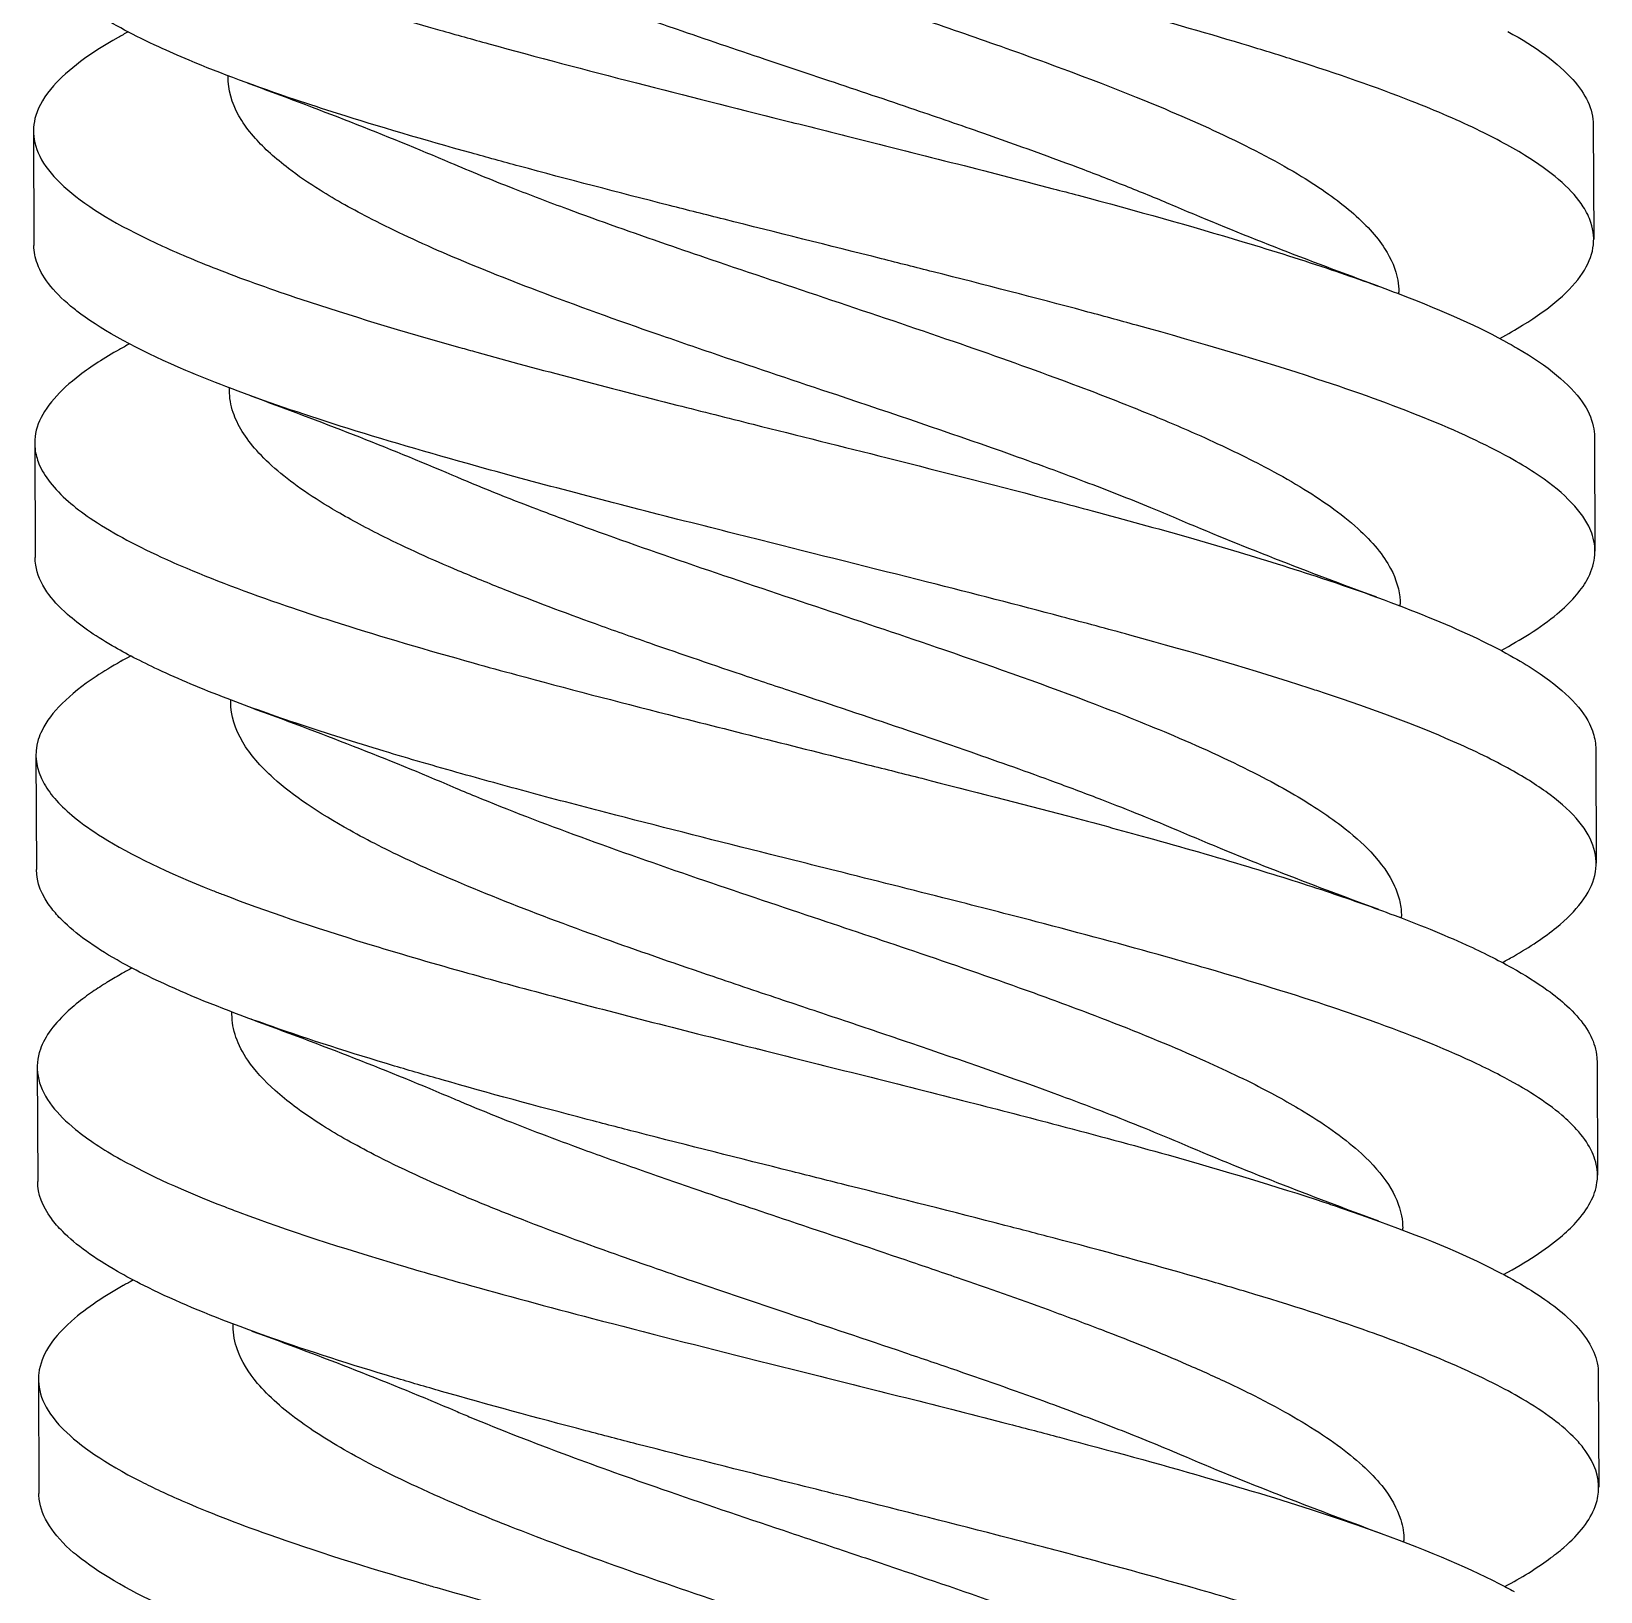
# Model space of a CAD drawing. Header units: millimetres. Extents: x 129 to 6329, y 33 to 3553.
# Drawn here: x 4319.25 to 4339.37, y 3339.15 to 3359.15 of the extents above; entities that cross this region are included whole.
import ezdxf

# ---------------------------------------------------------------- set-up
doc = ezdxf.new("R2010")
doc.units = ezdxf.units.MM
doc.layers.add('vistasIsometricas', color=255, linetype='Continuous')

msp = doc.modelspace()

# ---------------------------------------------------------------- linework, layer by layer
at = {"layer": 'vistasIsometricas', "extrusion": (-0.004614, 0.999989, 7.66e-14)}
for p, q in [((4321.775, 3358.549), (4321.775, 3358.579)), ((4339.277, 3357.95), (4339.283, 3356.486)), ((4319.278, 3357.869), (4319.283, 3356.405)), ((4336.786, 3355.784), (4336.786, 3355.806)), ((4321.791, 3354.549), (4321.791, 3354.579)), ((4339.293, 3353.95), (4339.299, 3352.486)), ((4319.294, 3353.869), (4319.3, 3352.405)), ((4336.802, 3351.784), (4336.802, 3351.806)), ((4321.807, 3350.549), (4321.807, 3350.579)), ((4339.31, 3349.95), (4339.315, 3348.486)), ((4319.31, 3349.869), (4319.316, 3348.405)), ((4336.818, 3347.784), (4336.818, 3347.806)), ((4321.823, 3346.549), (4321.823, 3346.579)), ((4319.326, 3345.869), (4319.332, 3344.405)), ((4339.326, 3345.95), (4339.332, 3344.486)), ((4336.834, 3343.784), (4336.834, 3343.806)), ((4321.839, 3342.549), (4321.839, 3342.579)), ((4319.342, 3341.869), (4319.348, 3340.405)), ((4339.342, 3341.95), (4339.348, 3340.486)), ((4336.85, 3339.784), (4336.85, 3339.806))]:
    msp.add_line(p, q, dxfattribs=at)
at = {"layer": 'vistasIsometricas'}
for points, knots in [([(4338.079, 3355.213), (4338.183, 3355.269), (4338.28, 3355.325), (4338.734, 3355.604), (4338.992, 3355.826), (4339.283, 3356.266), (4339.319, 3356.482), (4339.225, 3356.766), (4339.192, 3356.834), (4339.016, 3357.108), (4338.786, 3357.314), (4338.281, 3357.637), (4338.069, 3357.754), (4337.564, 3358), (4337.268, 3358.128), (4336.498, 3358.43), (4336.001, 3358.603), (4335.266, 3358.839), (4335.067, 3358.9), (4334.367, 3359.113), (4333.842, 3359.263), (4332.899, 3359.521), (4332.493, 3359.629), (4331.713, 3359.833), (4331.341, 3359.929), (4330.591, 3360.119), (4330.215, 3360.214), (4329.555, 3360.379), (4329.273, 3360.45), (4328.31, 3360.691), (4327.633, 3360.861), (4326.772, 3361.082), (4326.575, 3361.134), (4325.73, 3361.355), (4325.101, 3361.524), (4324.324, 3361.745), (4324.147, 3361.797), (4323.408, 3362.015), (4322.88, 3362.181), (4322.204, 3362.414), (4322.02, 3362.481), (4321.386, 3362.718), (4320.981, 3362.889), (4320.539, 3363.109), (4320.446, 3363.157), (4320.056, 3363.372), (4319.813, 3363.539), (4319.555, 3363.777), (4319.49, 3363.848), (4319.314, 3364.081), (4319.252, 3364.243), (4319.251, 3364.405)], [5.987834, 5.987834, 5.987834, 5.987834, 6.021592, 6.021592, 6.156223, 6.156223, 6.287432, 6.287432, 6.328793, 6.328793, 6.454372, 6.454372, 6.525966, 6.525966, 6.604618, 6.604618, 6.711242, 6.711242, 6.749222, 6.749222, 6.841763, 6.841763, 6.908472, 6.908472, 6.967498, 6.967498, 7.026023, 7.026023, 7.069654, 7.069654, 7.174937, 7.174937, 7.206495, 7.206495, 7.311435, 7.311435, 7.343112, 7.343112, 7.445955, 7.445955, 7.48676, 7.48676, 7.59201, 7.59201, 7.621744, 7.621744, 7.724016, 7.724016, 7.7674, 7.7674, 7.866399, 7.866399, 7.866399, 7.866399]), ([(4320.348, 3363.072), (4320.348, 3363.072), (4320.333, 3363.063), (4320.325, 3363.059), (4320.178, 3362.975), (4320.045, 3362.891), (4319.928, 3362.807), (4319.822, 3362.732), (4319.729, 3362.657), (4319.648, 3362.582), (4319.634, 3362.569), (4319.621, 3362.557), (4319.608, 3362.544), (4319.429, 3362.369), (4319.319, 3362.195), (4319.279, 3362.022), (4319.269, 3361.979), (4319.263, 3361.936), (4319.262, 3361.893), (4319.254, 3361.663), (4319.37, 3361.435), (4319.603, 3361.208), (4319.676, 3361.136), (4319.761, 3361.064), (4319.858, 3360.992), (4320.069, 3360.836), (4320.333, 3360.68), (4320.645, 3360.525), (4321.011, 3360.343), (4321.443, 3360.162), (4321.93, 3359.982), (4322.055, 3359.936), (4322.183, 3359.89), (4322.314, 3359.845), (4322.965, 3359.617), (4323.7, 3359.391), (4324.488, 3359.166), (4324.694, 3359.107), (4324.904, 3359.048), (4325.117, 3358.99), (4325.726, 3358.822), (4326.362, 3358.655), (4327.01, 3358.488), (4327.629, 3358.329), (4328.26, 3358.17), (4328.891, 3358.012), (4329.16, 3357.945), (4329.428, 3357.878), (4329.696, 3357.81), (4330.602, 3357.583), (4331.498, 3357.357), (4332.352, 3357.132), (4332.46, 3357.104), (4332.567, 3357.076), (4332.673, 3357.048), (4333.418, 3356.849), (4334.129, 3356.651), (4334.785, 3356.453), (4335.184, 3356.333), (4335.563, 3356.213), (4335.918, 3356.094), (4336.238, 3355.986), (4336.539, 3355.879), (4336.818, 3355.772), (4337.362, 3355.563), (4337.825, 3355.356), (4338.197, 3355.149)], [0.04518483, 0.04518483, 0.04518483, 0.04518483, 0.04520168, 0.04520168, 0.04520168, 0.04552374, 0.04552374, 0.04552374, 0.04581434, 0.04581434, 0.04581434, 0.04586268, 0.04586268, 0.04586268, 0.04654055, 0.04654055, 0.04654055, 0.04670855, 0.04670855, 0.04670855, 0.04761057, 0.04761057, 0.04761057, 0.04789629, 0.04789629, 0.04789629, 0.04852064, 0.04852064, 0.04852064, 0.04925204, 0.04925204, 0.04925204, 0.04943894, 0.04943894, 0.04943894, 0.05036571, 0.05036571, 0.05036571, 0.05060778, 0.05060778, 0.05060778, 0.05130121, 0.05130121, 0.05130121, 0.05196352, 0.05196352, 0.05196352, 0.05224566, 0.05224566, 0.05224566, 0.05319934, 0.05319934, 0.05319934, 0.05331927, 0.05331927, 0.05331927, 0.05416252, 0.05416252, 0.05416252, 0.05467501, 0.05467501, 0.05467501, 0.05513551, 0.05513551, 0.05513551, 0.05603075, 0.05603075, 0.05603075, 0.05603075]), ([(4324.609, 3361.465), (4324.758, 3361.401), (4324.913, 3361.337), (4325.296, 3361.182), (4325.529, 3361.091), (4326.167, 3360.849), (4326.584, 3360.699), (4327.198, 3360.483), (4327.384, 3360.418), (4328.077, 3360.18), (4328.593, 3360.007), (4329.637, 3359.657), (4330.162, 3359.481), (4331.04, 3359.182), (4331.397, 3359.058), (4332.144, 3358.793), (4332.53, 3358.651), (4333.076, 3358.442), (4333.249, 3358.374), (4333.82, 3358.144), (4334.196, 3357.982), (4334.915, 3357.642), (4335.249, 3357.466), (4335.784, 3357.139), (4335.996, 3356.989), (4336.356, 3356.682), (4336.5, 3356.525), (4336.69, 3356.231), (4336.747, 3356.095), (4336.781, 3355.908), (4336.786, 3355.857), (4336.786, 3355.806)], [-26.2242234, -26.2242234, -26.2242234, -26.2242234, -26.1939883, -26.1939883, -26.1511117, -26.1511117, -26.0798026, -26.0798026, -26.0493442, -26.0493442, -25.9672851, -25.9672851, -25.8841083, -25.8841083, -25.825853, -25.825853, -25.75898, -25.75898, -25.7271675, -25.7271675, -25.6506471, -25.6506471, -25.567709, -25.567709, -25.4972253, -25.4972253, -25.4238592, -25.4238592, -25.3601839, -25.3601839, -25.3364143, -25.3364143, -25.3364143, -25.3364143]), ([(4338.203, 3353.685), (4337.897, 3353.855), (4337.531, 3354.025), (4336.7, 3354.361), (4336.239, 3354.527), (4335.034, 3354.923), (4334.255, 3355.152), (4333.203, 3355.442), (4332.981, 3355.503), (4332.127, 3355.731), (4331.476, 3355.899), (4330.594, 3356.122), (4330.373, 3356.178), (4329.48, 3356.403), (4328.803, 3356.571), (4327.899, 3356.799), (4327.666, 3356.858), (4326.775, 3357.085), (4326.129, 3357.253), (4325.298, 3357.477), (4325.092, 3357.534), (4324.284, 3357.759), (4323.71, 3357.928), (4322.991, 3358.155), (4322.811, 3358.213), (4322.134, 3358.441), (4321.677, 3358.609), (4321.137, 3358.835), (4321.007, 3358.892), (4320.571, 3359.094), (4320.3, 3359.238), (4319.922, 3359.481), (4319.791, 3359.578), (4319.573, 3359.772), (4319.486, 3359.868), (4319.319, 3360.111), (4319.268, 3360.258), (4319.267, 3360.405)], [0.000018, 0.000018, 0.000018, 0.000018, 0.104082, 0.104082, 0.206072, 0.206072, 0.347725, 0.347725, 0.384762, 0.384762, 0.488489, 0.488489, 0.522829, 0.522829, 0.627193, 0.627193, 0.66358, 0.66358, 0.767461, 0.767461, 0.802276, 0.802276, 0.906529, 0.906529, 0.942538, 0.942538, 1.046509, 1.046509, 1.081604, 1.081604, 1.170368, 1.170368, 1.230195, 1.230195, 1.288735, 1.288735, 1.378656, 1.378656, 1.378656, 1.378656]), ([(4333.919, 3356.904), (4333.737, 3356.982), (4333.547, 3357.06), (4333.156, 3357.216), (4332.955, 3357.295), (4332.334, 3357.53), (4331.9, 3357.686), (4331.167, 3357.943), (4330.878, 3358.043), (4330.219, 3358.267), (4329.849, 3358.391), (4329.205, 3358.607), (4328.933, 3358.698), (4328.278, 3358.918), (4327.898, 3359.047), (4327.308, 3359.25), (4327.094, 3359.325), (4326.533, 3359.523), (4326.192, 3359.646), (4325.863, 3359.77)], [-0.4509697, -0.4509697, -0.4509697, -0.4509697, -0.4141808, -0.4141808, -0.3773386, -0.3773386, -0.3033499, -0.3033499, -0.2562716, -0.2562716, -0.1975123, -0.1975123, -0.1544123, -0.1544123, -0.0936123, -0.0936123, -0.0584571, -0.0584571, -0.000001, -0.000001, -0.000001, -0.000001]), ([(4320.492, 3359.142), (4320.492, 3359.142), (4320.491, 3359.142), (4320.491, 3359.142), (4320.448, 3359.118), (4320.405, 3359.095), (4320.364, 3359.072)], [0.0508640443, 0.0508640443, 0.0508640443, 0.0508640443, 0.0508647397, 0.0508647397, 0.0508647397, 0.0509651953, 0.0509651953, 0.0509651953, 0.0509651953]), ([(4338.181, 3359.149), (4338.546, 3358.946), (4338.829, 3358.74), (4339.015, 3358.532), (4339.099, 3358.438), (4339.163, 3358.344), (4339.207, 3358.249), (4339.253, 3358.15), (4339.277, 3358.05), (4339.277, 3357.95)], [0.052736018, 0.052736018, 0.052736018, 0.052736018, 0.05358018, 0.05358018, 0.05358018, 0.053959752, 0.053959752, 0.053959752, 0.054357654, 0.054357654, 0.054357654, 0.054357654]), ([(4320.364, 3359.072), (4319.997, 3358.864), (4319.718, 3358.657), (4319.535, 3358.451), (4319.423, 3358.324), (4319.347, 3358.197), (4319.308, 3358.07), (4319.277, 3357.967), (4319.27, 3357.865), (4319.287, 3357.763), (4319.326, 3357.533), (4319.488, 3357.303), (4319.769, 3357.074), (4320.047, 3356.847), (4320.439, 3356.621), (4320.933, 3356.396), (4321.161, 3356.292), (4321.41, 3356.188), (4321.679, 3356.084), (4321.996, 3355.961), (4322.34, 3355.838), (4322.708, 3355.716), (4323.328, 3355.509), (4324.014, 3355.303), (4324.746, 3355.097), (4324.818, 3355.077), (4324.889, 3355.057), (4324.962, 3355.037), (4325.775, 3354.811), (4326.642, 3354.585), (4327.529, 3354.359), (4327.852, 3354.277), (4328.178, 3354.195), (4328.505, 3354.113), (4329.077, 3353.969), (4329.654, 3353.826), (4330.225, 3353.682), (4330.958, 3353.497), (4331.683, 3353.313), (4332.384, 3353.128), (4332.542, 3353.087), (4332.698, 3353.045), (4332.853, 3353.004), (4333.696, 3352.777), (4334.496, 3352.551), (4335.223, 3352.324), (4335.418, 3352.263), (4335.608, 3352.202), (4335.793, 3352.141), (4336.295, 3351.975), (4336.754, 3351.809), (4337.162, 3351.642), (4337.565, 3351.478), (4337.917, 3351.313), (4338.213, 3351.149)], [0.0509652, 0.0509652, 0.0509652, 0.0509652, 0.05185963, 0.05185963, 0.05185963, 0.05241028, 0.05241028, 0.05241028, 0.05285453, 0.05285453, 0.05285453, 0.05385537, 0.05385537, 0.05385537, 0.05484429, 0.05484429, 0.05484429, 0.05530046, 0.05530046, 0.05530046, 0.05583919, 0.05583919, 0.05583919, 0.05674555, 0.05674555, 0.05674555, 0.05683407, 0.05683407, 0.05683407, 0.05782894, 0.05782894, 0.05782894, 0.05819064, 0.05819064, 0.05819064, 0.05882384, 0.05882384, 0.05882384, 0.05963573, 0.05963573, 0.05963573, 0.05981872, 0.05981872, 0.05981872, 0.0608136, 0.0608136, 0.0608136, 0.06108082, 0.06108082, 0.06108082, 0.06180849, 0.06180849, 0.06180849, 0.06252591, 0.06252591, 0.06252591, 0.06252591]), ([(4333.935, 3352.904), (4333.828, 3352.95), (4333.718, 3352.996), (4333.335, 3353.153), (4333.051, 3353.265), (4332.413, 3353.506), (4332.056, 3353.636), (4331.008, 3354.007), (4330.296, 3354.247), (4329.069, 3354.658), (4328.56, 3354.828), (4327.802, 3355.085), (4327.549, 3355.172), (4326.758, 3355.447), (4326.236, 3355.635), (4325.336, 3355.977), (4324.95, 3356.131), (4324.24, 3356.436), (4323.916, 3356.587), (4323.377, 3356.863), (4323.154, 3356.987), (4322.806, 3357.205), (4322.67, 3357.298), (4322.38, 3357.52), (4322.238, 3357.648), (4322.055, 3357.853), (4321.997, 3357.929), (4321.843, 3358.172), (4321.785, 3358.339), (4321.775, 3358.521), (4321.775, 3358.535), (4321.775, 3358.549)], [-1.0736152, -1.0736152, -1.0736152, -1.0736152, -1.051987, -1.051987, -0.9994703, -0.9994703, -0.9382699, -0.9382699, -0.8244343, -0.8244343, -0.7439939, -0.7439939, -0.7029241, -0.7029241, -0.6142384, -0.6142384, -0.5413887, -0.5413887, -0.4703025, -0.4703025, -0.4115574, -0.4115574, -0.3677587, -0.3677587, -0.3075735, -0.3075735, -0.2717364, -0.2717364, -0.1935069, -0.1935069, -0.1868597, -0.1868597, -0.1868597, -0.1868597]), ([(4324.625, 3357.465), (4324.879, 3357.357), (4325.145, 3357.248), (4325.65, 3357.051), (4325.884, 3356.962), (4326.536, 3356.721), (4326.963, 3356.57), (4327.587, 3356.354), (4327.774, 3356.29), (4328.473, 3356.052), (4328.992, 3355.879), (4330.036, 3355.529), (4330.559, 3355.353), (4331.547, 3355.012), (4332.012, 3354.847), (4332.841, 3354.54), (4333.209, 3354.398), (4333.796, 3354.158), (4334.026, 3354.06), (4334.539, 3353.831), (4334.813, 3353.699), (4335.383, 3353.399), (4335.665, 3353.23), (4336.036, 3352.966), (4336.155, 3352.871), (4336.449, 3352.605), (4336.589, 3352.434), (4336.753, 3352.125), (4336.793, 3351.987), (4336.802, 3351.834), (4336.802, 3351.82), (4336.802, 3351.806)], [-25.6020738, -25.6020738, -25.6020738, -25.6020738, -25.5507919, -25.5507919, -25.5089419, -25.5089419, -25.4372445, -25.4372445, -25.4069846, -25.4069846, -25.3248964, -25.3248964, -25.2417217, -25.2417217, -25.1639756, -25.1639756, -25.0970448, -25.0970448, -25.0509523, -25.0509523, -24.9890677, -24.9890677, -24.9097848, -24.9097848, -24.8652533, -24.8652533, -24.7853245, -24.7853245, -24.7209618, -24.7209618, -24.7142598, -24.7142598, -24.7142598, -24.7142598]), ([(4338.219, 3349.685), (4338.001, 3349.806), (4337.753, 3349.927), (4337.476, 3350.048), (4337.005, 3350.254), (4336.451, 3350.46), (4335.832, 3350.666), (4335.767, 3350.687), (4335.701, 3350.709), (4335.635, 3350.73), (4334.937, 3350.957), (4334.161, 3351.184), (4333.335, 3351.41), (4333.049, 3351.489), (4332.757, 3351.567), (4332.461, 3351.645), (4331.902, 3351.793), (4331.326, 3351.941), (4330.741, 3352.089), (4330.035, 3352.268), (4329.318, 3352.446), (4328.605, 3352.625), (4328.417, 3352.672), (4328.23, 3352.72), (4328.043, 3352.767), (4327.149, 3352.992), (4326.27, 3353.218), (4325.437, 3353.444), (4325.235, 3353.499), (4325.037, 3353.553), (4324.842, 3353.608), (4324.23, 3353.779), (4323.648, 3353.951), (4323.11, 3354.122), (4322.616, 3354.28), (4322.159, 3354.438), (4321.746, 3354.596), (4321.566, 3354.665), (4321.395, 3354.733), (4321.233, 3354.802), (4320.699, 3355.029), (4320.263, 3355.256), (4319.941, 3355.484), (4319.891, 3355.52), (4319.843, 3355.555), (4319.799, 3355.591), (4319.558, 3355.783), (4319.399, 3355.975), (4319.328, 3356.169), (4319.299, 3356.247), (4319.284, 3356.326), (4319.284, 3356.405)], [0.935509666, 0.935509666, 0.935509666, 0.935509666, 0.936037686, 0.936037686, 0.936037686, 0.936935831, 0.936935831, 0.936935831, 0.937029915, 0.937029915, 0.937029915, 0.938019931, 0.938019931, 0.938019931, 0.938361998, 0.938361998, 0.938361998, 0.939007766, 0.939007766, 0.939007766, 0.939788165, 0.939788165, 0.939788165, 0.939993392, 0.939993392, 0.939993392, 0.940976846, 0.940976846, 0.940976846, 0.941214332, 0.941214332, 0.941214332, 0.941958155, 0.941958155, 0.941958155, 0.942640499, 0.942640499, 0.942640499, 0.942937313, 0.942937313, 0.942937313, 0.943914333, 0.943914333, 0.943914333, 0.944066667, 0.944066667, 0.944066667, 0.944889243, 0.944889243, 0.944889243, 0.945224853, 0.945224853, 0.945224853, 0.945224853]), ([(4338.197, 3355.149), (4338.234, 3355.128), (4338.269, 3355.108), (4338.304, 3355.088), (4338.697, 3354.858), (4338.976, 3354.629), (4339.135, 3354.401), (4339.208, 3354.297), (4339.255, 3354.193), (4339.278, 3354.089), (4339.288, 3354.043), (4339.293, 3353.996), (4339.293, 3353.95)], [0.056030752, 0.056030752, 0.056030752, 0.056030752, 0.056118568, 0.056118568, 0.056118568, 0.057112053, 0.057112053, 0.057112053, 0.05756519, 0.05756519, 0.05756519, 0.057768869, 0.057768869, 0.057768869, 0.057768869]), ([(4320.38, 3355.072), (4320.186, 3354.962), (4320.016, 3354.852), (4319.74, 3354.642), (4319.63, 3354.541), (4319.354, 3354.224), (4319.272, 3354.009), (4319.306, 3353.731), (4319.323, 3353.669), (4319.414, 3353.446), (4319.541, 3353.285), (4319.808, 3353.052), (4319.901, 3352.981), (4320.251, 3352.743), (4320.556, 3352.577), (4321.021, 3352.363), (4321.13, 3352.314), (4321.647, 3352.095), (4322.105, 3351.924), (4322.808, 3351.687), (4323.012, 3351.621), (4323.751, 3351.387), (4324.317, 3351.221), (4325.098, 3351.003), (4325.284, 3350.952), (4326.1, 3350.731), (4326.752, 3350.562), (4328.26, 3350.177), (4329.12, 3349.963), (4330.207, 3349.691), (4330.438, 3349.632), (4331.303, 3349.414), (4331.928, 3349.253), (4332.883, 3349.001), (4333.224, 3348.908), (4334.004, 3348.692), (4334.436, 3348.568), (4335.197, 3348.338), (4335.533, 3348.233), (4336.139, 3348.031), (4336.413, 3347.935), (4337.029, 3347.706), (4337.356, 3347.573), (4337.861, 3347.343), (4338.055, 3347.246), (4338.402, 3347.053), (4338.555, 3346.957), (4338.782, 3346.793), (4338.865, 3346.726), (4339.126, 3346.486), (4339.246, 3346.313), (4339.312, 3346.091), (4339.321, 3346.042), (4339.325, 3345.979), (4339.326, 3345.964), (4339.326, 3345.95)], [0.000014, 0.000014, 0.000014, 0.000014, 0.06637, 0.06637, 0.127583, 0.127583, 0.259012, 0.259012, 0.296757, 0.296757, 0.395391, 0.395391, 0.438962, 0.438962, 0.541196, 0.541196, 0.570783, 0.570783, 0.676049, 0.676049, 0.717038, 0.717038, 0.819842, 0.819842, 0.851395, 0.851395, 0.95636, 0.95636, 1.08894, 1.08894, 1.124841, 1.124841, 1.22397, 1.22397, 1.280764, 1.280764, 1.357176, 1.357176, 1.422165, 1.422165, 1.481042, 1.481042, 1.562635, 1.562635, 1.621997, 1.621997, 1.680709, 1.680709, 1.721728, 1.721728, 1.827, 1.827, 1.856591, 1.856591, 1.865415, 1.865415, 1.865415, 1.865415]), ([(4333.952, 3348.904), (4333.645, 3349.035), (4333.319, 3349.166), (4332.784, 3349.372), (4332.585, 3349.447), (4332.031, 3349.651), (4331.669, 3349.779), (4331.036, 3350), (4330.769, 3350.091), (4330.051, 3350.335), (4329.597, 3350.487), (4328.906, 3350.718), (4328.67, 3350.797), (4328.011, 3351.02), (4327.592, 3351.162), (4326.946, 3351.388), (4326.713, 3351.47), (4326.081, 3351.699), (4325.692, 3351.845), (4325.117, 3352.072), (4324.918, 3352.154), (4324.382, 3352.38), (4324.063, 3352.525), (4323.554, 3352.778), (4323.354, 3352.885), (4323.02, 3353.079), (4322.881, 3353.167), (4322.501, 3353.428), (4322.295, 3353.602), (4321.995, 3353.938), (4321.894, 3354.101), (4321.807, 3354.359), (4321.791, 3354.454), (4321.791, 3354.549)], [-7.4696201, -7.4696201, -7.4696201, -7.4696201, -7.4077446, -7.4077446, -7.3725234, -7.3725234, -7.3117863, -7.3117863, -7.2686157, -7.2686157, -7.196732, -7.196732, -7.1592939, -7.1592939, -7.09178, -7.09178, -7.0528135, -7.0528135, -6.9838905, -6.9838905, -6.9454709, -6.9454709, -6.8770218, -6.8770218, -6.8266025, -6.8266025, -6.7854825, -6.7854825, -6.7037879, -6.7037879, -6.6275043, -6.6275043, -6.5829919, -6.5829919, -6.5829919, -6.5829919]), ([(4338.096, 3351.213), (4338.225, 3351.283), (4338.345, 3351.353), (4338.455, 3351.423), (4338.591, 3351.51), (4338.71, 3351.596), (4338.814, 3351.683), (4338.988, 3351.827), (4339.116, 3351.972), (4339.197, 3352.116), (4339.303, 3352.307), (4339.327, 3352.497), (4339.267, 3352.687), (4339.255, 3352.727), (4339.239, 3352.766), (4339.219, 3352.806), (4339.105, 3353.036), (4338.869, 3353.265), (4338.521, 3353.494), (4338.424, 3353.557), (4338.318, 3353.621), (4338.203, 3353.685)], [0.937575244, 0.937575244, 0.937575244, 0.937575244, 0.937876585, 0.937876585, 0.937876585, 0.938248446, 0.938248446, 0.938248446, 0.938871483, 0.938871483, 0.938871483, 0.939693535, 0.939693535, 0.939693535, 0.939866356, 0.939866356, 0.939866356, 0.940861231, 0.940861231, 0.940861231, 0.941138623, 0.941138623, 0.941138623, 0.941138623]), ([(4324.641, 3353.465), (4324.986, 3353.317), (4325.354, 3353.17), (4325.941, 3352.947), (4326.144, 3352.871), (4326.83, 3352.622), (4327.327, 3352.448), (4328.352, 3352.098), (4328.877, 3351.922), (4329.922, 3351.572), (4330.44, 3351.399), (4331.625, 3350.991), (4332.279, 3350.759), (4333.241, 3350.391), (4333.577, 3350.257), (4334.29, 3349.954), (4334.654, 3349.786), (4335.131, 3349.541), (4335.271, 3349.465), (4335.646, 3349.249), (4335.86, 3349.109), (4336.191, 3348.856), (4336.318, 3348.744), (4336.562, 3348.485), (4336.664, 3348.34), (4336.76, 3348.126), (4336.783, 3348.059), (4336.811, 3347.929), (4336.818, 3347.868), (4336.818, 3347.806)], [-24.9789871, -24.9789871, -24.9789871, -24.9789871, -24.9093913, -24.9093913, -24.8736467, -24.8736467, -24.7915355, -24.7915355, -24.7083313, -24.7083313, -24.6261487, -24.6261487, -24.5161584, -24.5161584, -24.4529008, -24.4529008, -24.3737385, -24.3737385, -24.337863, -24.337863, -24.2721951, -24.2721951, -24.2195874, -24.2195874, -24.1513309, -24.1513309, -24.1199476, -24.1199476, -24.0911046, -24.0911046, -24.0911046, -24.0911046]), ([(4338.128, 3343.213), (4338.422, 3343.372), (4338.666, 3343.531), (4338.931, 3343.754), (4338.997, 3343.817), (4339.211, 3344.052), (4339.302, 3344.222), (4339.333, 3344.448), (4339.334, 3344.503), (4339.307, 3344.73), (4339.219, 3344.902), (4339.009, 3345.135), (4338.945, 3345.196), (4338.673, 3345.427), (4338.409, 3345.596), (4337.99, 3345.816), (4337.89, 3345.865), (4337.421, 3346.087), (4337, 3346.259), (4336.338, 3346.499), (4336.141, 3346.568), (4335.44, 3346.803), (4334.9, 3346.969), (4334.153, 3347.186), (4333.978, 3347.236), (4333.265, 3347.436), (4332.708, 3347.586), (4331.77, 3347.831), (4331.4, 3347.926), (4330.545, 3348.143), (4330.057, 3348.266), (4329.288, 3348.458), (4329.007, 3348.529), (4328.057, 3348.767), (4327.394, 3348.934), (4326.398, 3349.192), (4326.055, 3349.282), (4325.395, 3349.459), (4325.078, 3349.546), (4324.427, 3349.729), (4324.095, 3349.825), (4323.397, 3350.035), (4323.037, 3350.149), (4322.365, 3350.374), (4322.052, 3350.485), (4321.438, 3350.72), (4321.142, 3350.844), (4320.659, 3351.07), (4320.462, 3351.171), (4320.057, 3351.407), (4319.865, 3351.541), (4319.605, 3351.773), (4319.517, 3351.869), (4319.373, 3352.08), (4319.325, 3352.193), (4319.302, 3352.34), (4319.3, 3352.372), (4319.3, 3352.405)], [1.121944, 1.121944, 1.121944, 1.121944, 1.217919, 1.217919, 1.256225, 1.256225, 1.35965, 1.35965, 1.393086, 1.393086, 1.497655, 1.497655, 1.53479, 1.53479, 1.638492, 1.638492, 1.668891, 1.668891, 1.774214, 1.774214, 1.816285, 1.816285, 1.918845, 1.918845, 1.949607, 1.949607, 2.042082, 2.042082, 2.100726, 2.100726, 2.176335, 2.176335, 2.219756, 2.219756, 2.323416, 2.323416, 2.3791, 2.3791, 2.432726, 2.432726, 2.49212, 2.49212, 2.56223, 2.56223, 2.630661, 2.630661, 2.706909, 2.706909, 2.769354, 2.769354, 2.851612, 2.851612, 2.910906, 2.910906, 2.980161, 2.980161, 3.000163, 3.000163, 3.000163, 3.000163]), ([(4320.524, 3351.142), (4320.516, 3351.138), (4320.507, 3351.133), (4320.499, 3351.128), (4320.466, 3351.111), (4320.433, 3351.093), (4320.401, 3351.075), (4320.399, 3351.074), (4320.398, 3351.073), (4320.396, 3351.072)], [0.06244886588, 0.06244886588, 0.06244886588, 0.06244886588, 0.06246389645, 0.06246389645, 0.06246389645, 0.06252251565, 0.06252251565, 0.06252251565, 0.06252589903, 0.06252589903, 0.06252589903, 0.06252589903]), ([(4338.213, 3351.149), (4338.328, 3351.085), (4338.434, 3351.021), (4338.531, 3350.958), (4338.879, 3350.729), (4339.115, 3350.5), (4339.229, 3350.271), (4339.249, 3350.231), (4339.265, 3350.191), (4339.277, 3350.151), (4339.298, 3350.084), (4339.309, 3350.017), (4339.309, 3349.95)], [0.06252591, 0.06252591, 0.06252591, 0.06252591, 0.06280337, 0.06280337, 0.06280337, 0.063798244, 0.063798244, 0.063798244, 0.063971002, 0.063971002, 0.063971002, 0.064261218, 0.064261218, 0.064261218, 0.064261218]), ([(4320.396, 3351.072), (4320.282, 3351.007), (4320.177, 3350.943), (4320.08, 3350.879), (4319.734, 3350.649), (4319.5, 3350.419), (4319.388, 3350.189), (4319.368, 3350.149), (4319.352, 3350.11), (4319.34, 3350.07), (4319.282, 3349.88), (4319.307, 3349.691), (4319.416, 3349.503), (4319.497, 3349.359), (4319.627, 3349.217), (4319.802, 3349.074), (4319.906, 3348.989), (4320.026, 3348.904), (4320.162, 3348.819), (4320.527, 3348.591), (4321.003, 3348.364), (4321.574, 3348.137), (4321.619, 3348.119), (4321.665, 3348.101), (4321.711, 3348.084), (4322.251, 3347.875), (4322.87, 3347.666), (4323.548, 3347.458), (4323.94, 3347.338), (4324.351, 3347.217), (4324.778, 3347.097), (4325.155, 3346.991), (4325.544, 3346.886), (4325.942, 3346.78), (4326.777, 3346.557), (4327.652, 3346.335), (4328.537, 3346.113), (4328.552, 3346.109), (4328.566, 3346.106), (4328.581, 3346.102), (4329.481, 3345.876), (4330.389, 3345.65), (4331.274, 3345.424), (4331.66, 3345.326), (4332.042, 3345.227), (4332.416, 3345.128), (4332.9, 3345.001), (4333.371, 3344.873), (4333.826, 3344.746), (4334.542, 3344.544), (4335.215, 3344.343), (4335.825, 3344.141), (4335.901, 3344.116), (4335.977, 3344.091), (4336.051, 3344.065), (4336.719, 3343.838), (4337.305, 3343.611), (4337.788, 3343.383), (4337.953, 3343.305), (4338.105, 3343.227), (4338.245, 3343.149)], [0.0625259, 0.0625259, 0.0625259, 0.0625259, 0.06280331, 0.06280331, 0.06280331, 0.06379819, 0.06379819, 0.06379819, 0.06397099, 0.06397099, 0.06397099, 0.06479307, 0.06479307, 0.06479307, 0.06541607, 0.06541607, 0.06541607, 0.06578796, 0.06578796, 0.06578796, 0.06678284, 0.06678284, 0.06678284, 0.06686116, 0.06686116, 0.06686116, 0.06777771, 0.06777771, 0.06777771, 0.06830625, 0.06830625, 0.06830625, 0.06877261, 0.06877261, 0.06877261, 0.06975134, 0.06975134, 0.06975134, 0.06976748, 0.06976748, 0.06976748, 0.07076236, 0.07076236, 0.07076236, 0.07119642, 0.07119642, 0.07119642, 0.07175725, 0.07175725, 0.07175725, 0.07264151, 0.07264151, 0.07264151, 0.07275212, 0.07275212, 0.07275212, 0.073747, 0.073747, 0.073747, 0.0740866, 0.0740866, 0.0740866, 0.0740866]), ([(4333.968, 3344.904), (4333.803, 3344.974), (4333.632, 3345.045), (4333.135, 3345.245), (4332.797, 3345.375), (4331.835, 3345.73), (4331.189, 3345.954), (4330.245, 3346.274), (4329.962, 3346.37), (4329.417, 3346.552), (4329.157, 3346.64), (4328.594, 3346.828), (4328.292, 3346.93), (4327.544, 3347.185), (4327.103, 3347.337), (4326.204, 3347.659), (4325.752, 3347.827), (4324.885, 3348.171), (4324.475, 3348.345), (4323.823, 3348.649), (4323.567, 3348.778), (4322.934, 3349.13), (4322.606, 3349.352), (4322.186, 3349.729), (4322.054, 3349.882), (4321.86, 3350.207), (4321.808, 3350.378), (4321.807, 3350.549)], [-2.3187939, -2.3187939, -2.3187939, -2.3187939, -2.2854991, -2.2854991, -2.2244873, -2.2244873, -2.1181986, -2.1181986, -2.0731945, -2.0731945, -2.0319844, -2.0319844, -1.9839974, -1.9839974, -1.9117343, -1.9117343, -1.8321218, -1.8321218, -1.7497913, -1.7497913, -1.6888182, -1.6888182, -1.5840902, -1.5840902, -1.5121247, -1.5121247, -1.4319027, -1.4319027, -1.4319027, -1.4319027]), ([(4338.112, 3347.213), (4338.16, 3347.239), (4338.207, 3347.265), (4338.253, 3347.291), (4338.469, 3347.415), (4338.654, 3347.539), (4338.805, 3347.662), (4338.938, 3347.77), (4339.045, 3347.877), (4339.126, 3347.985), (4339.3, 3348.215), (4339.355, 3348.446), (4339.287, 3348.676), (4339.219, 3348.905), (4339.029, 3349.134), (4338.723, 3349.363), (4338.58, 3349.471), (4338.412, 3349.578), (4338.219, 3349.685)], [0.931932913, 0.931932913, 0.931932913, 0.931932913, 0.932046247, 0.932046247, 0.932046247, 0.932581641, 0.932581641, 0.932581641, 0.93304752, 0.93304752, 0.93304752, 0.934046489, 0.934046489, 0.934046489, 0.9350432, 0.9350432, 0.9350432, 0.935509663, 0.935509663, 0.935509663, 0.935509663]), ([(4324.657, 3349.465), (4324.751, 3349.425), (4324.847, 3349.385), (4325.366, 3349.17), (4325.819, 3348.997), (4326.775, 3348.647), (4327.276, 3348.471), (4328.279, 3348.128), (4328.776, 3347.962), (4329.706, 3347.65), (4330.137, 3347.506), (4331.055, 3347.194), (4331.538, 3347.027), (4332.278, 3346.761), (4332.545, 3346.663), (4333.251, 3346.395), (4333.672, 3346.226), (4334.378, 3345.92), (4334.671, 3345.784), (4335.17, 3345.531), (4335.381, 3345.415), (4335.865, 3345.12), (4336.11, 3344.943), (4336.594, 3344.499), (4336.768, 3344.234), (4336.829, 3343.913), (4336.834, 3343.859), (4336.834, 3343.806)], [-24.3562328, -24.3562328, -24.3562328, -24.3562328, -24.3373281, -24.3373281, -24.2551436, -24.2551436, -24.1721281, -24.1721281, -24.0931403, -24.0931403, -24.0250009, -24.0250009, -23.9458839, -23.9458839, -23.8996222, -23.8996222, -23.8199338, -23.8199338, -23.7557268, -23.7557268, -23.7010336, -23.7010336, -23.6177515, -23.6177515, -23.4932406, -23.4932406, -23.4682228, -23.4682228, -23.4682228, -23.4682228]), ([(4338.144, 3339.213), (4338.358, 3339.329), (4338.546, 3339.445), (4338.776, 3339.612), (4338.842, 3339.664), (4339.102, 3339.89), (4339.236, 3340.064), (4339.328, 3340.309), (4339.343, 3340.38), (4339.355, 3340.62), (4339.298, 3340.788), (4339.14, 3341.006), (4339.099, 3341.055), (4338.888, 3341.277), (4338.657, 3341.449), (4338.249, 3341.688), (4338.127, 3341.754), (4337.661, 3341.989), (4337.271, 3342.156), (4336.693, 3342.376), (4336.552, 3342.428), (4335.926, 3342.651), (4335.398, 3342.821), (4334.622, 3343.054), (4334.409, 3343.117), (4333.606, 3343.347), (4332.991, 3343.515), (4332.149, 3343.736), (4331.941, 3343.79), (4331.076, 3344.014), (4330.404, 3344.183), (4329.487, 3344.412), (4329.246, 3344.473), (4328.335, 3344.701), (4327.669, 3344.868), (4326.802, 3345.092), (4326.588, 3345.147), (4325.732, 3345.371), (4325.109, 3345.54), (4324.31, 3345.768), (4324.107, 3345.827), (4323.343, 3346.055), (4322.817, 3346.223), (4322.176, 3346.448), (4322.02, 3346.504), (4321.421, 3346.73), (4321.023, 3346.9), (4320.565, 3347.128), (4320.454, 3347.187), (4320.053, 3347.415), (4319.817, 3347.584), (4319.596, 3347.804), (4319.551, 3347.854), (4319.382, 3348.071), (4319.316, 3348.238), (4319.316, 3348.405)], [2.743946, 2.743946, 2.743946, 2.743946, 2.813845, 2.813845, 2.845032, 2.845032, 2.950343, 2.950343, 2.99347, 2.99347, 3.095797, 3.095797, 3.125748, 3.125748, 3.230971, 3.230971, 3.271526, 3.271526, 3.374426, 3.374426, 3.406285, 3.406285, 3.511188, 3.511188, 3.54974, 3.54974, 3.653105, 3.653105, 3.686368, 3.686368, 3.790974, 3.790974, 3.828255, 3.828255, 3.93192, 3.93192, 3.966085, 3.966085, 4.070486, 4.070486, 4.107014, 4.107014, 4.210858, 4.210858, 4.245569, 4.245569, 4.349843, 4.349843, 4.385933, 4.385933, 4.489881, 4.489881, 4.520454, 4.520454, 4.622409, 4.622409, 4.622409, 4.622409]), ([(4320.412, 3347.072), (4320.36, 3347.042), (4320.296, 3347.005), (4320.241, 3346.971), (4320.227, 3346.963), (4320.214, 3346.954), (4320.201, 3346.946), (4320.134, 3346.904), (4320.071, 3346.863), (4320.011, 3346.821), (4319.976, 3346.796), (4319.943, 3346.772), (4319.911, 3346.748), (4319.833, 3346.689), (4319.762, 3346.629), (4319.699, 3346.57), (4319.522, 3346.403), (4319.407, 3346.236), (4319.356, 3346.07), (4319.355, 3346.066), (4319.354, 3346.062), (4319.353, 3346.059), (4319.287, 3345.829), (4319.343, 3345.601), (4319.519, 3345.372), (4319.596, 3345.273), (4319.696, 3345.173), (4319.818, 3345.074), (4319.975, 3344.946), (4320.169, 3344.817), (4320.398, 3344.689), (4320.759, 3344.487), (4321.206, 3344.285), (4321.727, 3344.084), (4321.792, 3344.058), (4321.858, 3344.033), (4321.926, 3344.008), (4322.532, 3343.781), (4323.229, 3343.555), (4323.992, 3343.329), (4324.252, 3343.252), (4324.52, 3343.175), (4324.794, 3343.097), (4325.324, 3342.949), (4325.877, 3342.8), (4326.446, 3342.651), (4327.131, 3342.472), (4327.839, 3342.292), (4328.553, 3342.113), (4328.739, 3342.067), (4328.924, 3342.02), (4329.11, 3341.974), (4330.012, 3341.748), (4330.917, 3341.522), (4331.791, 3341.296), (4332.007, 3341.24), (4332.221, 3341.184), (4332.432, 3341.128), (4333.079, 3340.958), (4333.704, 3340.787), (4334.295, 3340.617), (4334.843, 3340.458), (4335.361, 3340.3), (4335.841, 3340.141), (4336.048, 3340.073), (4336.247, 3340.004), (4336.439, 3339.936), (4337.075, 3339.709), (4337.625, 3339.481), (4338.068, 3339.253), (4338.135, 3339.218), (4338.199, 3339.184), (4338.262, 3339.149)], [0.06830626, 0.06830626, 0.06830626, 0.06830626, 0.06845124, 0.06845124, 0.06845124, 0.0684869, 0.0684869, 0.0684869, 0.06866753, 0.06866753, 0.06866753, 0.0687726, 0.0687726, 0.0687726, 0.06902881, 0.06902881, 0.06902881, 0.06975135, 0.06975135, 0.06975135, 0.06976749, 0.06976749, 0.06976749, 0.07076237, 0.07076237, 0.07076237, 0.07119644, 0.07119644, 0.07119644, 0.07175727, 0.07175727, 0.07175727, 0.07264152, 0.07264152, 0.07264152, 0.07275214, 0.07275214, 0.07275214, 0.07374701, 0.07374701, 0.07374701, 0.07408661, 0.07408661, 0.07408661, 0.07474191, 0.07474191, 0.07474191, 0.0755317, 0.0755317, 0.0755317, 0.07573679, 0.07573679, 0.07573679, 0.07673166, 0.07673166, 0.07673166, 0.07697679, 0.07697679, 0.07697679, 0.07772655, 0.07772655, 0.07772655, 0.07842187, 0.07842187, 0.07842187, 0.07872143, 0.07872143, 0.07872143, 0.07971631, 0.07971631, 0.07971631, 0.07986696, 0.07986696, 0.07986696, 0.07986696]), ([(4333.984, 3340.904), (4333.731, 3341.012), (4333.465, 3341.12), (4332.903, 3341.34), (4332.608, 3341.451), (4331.921, 3341.702), (4331.525, 3341.842), (4330.898, 3342.058), (4330.674, 3342.134), (4329.954, 3342.378), (4329.453, 3342.545), (4328.546, 3342.85), (4328.14, 3342.986), (4327.378, 3343.248), (4327.021, 3343.372), (4326.188, 3343.671), (4325.722, 3343.845), (4325.1, 3344.093), (4324.92, 3344.166), (4324.346, 3344.41), (4323.978, 3344.579), (4323.406, 3344.873), (4323.184, 3344.998), (4322.854, 3345.206), (4322.733, 3345.288), (4322.534, 3345.438), (4322.453, 3345.504), (4322.233, 3345.701), (4322.115, 3345.83), (4321.892, 3346.157), (4321.824, 3346.353), (4321.823, 3346.549)], [-2.9409404, -2.9409404, -2.9409404, -2.9409404, -2.8898975, -2.8898975, -2.837535, -2.837535, -2.7715842, -2.7715842, -2.7355046, -2.7355046, -2.6564031, -2.6564031, -2.5917711, -2.5917711, -2.5329716, -2.5329716, -2.4507819, -2.4507819, -2.4159931, -2.4159931, -2.3360838, -2.3360838, -2.2772956, -2.2772956, -2.2384173, -2.2384173, -2.2071525, -2.2071525, -2.1462046, -2.1462046, -2.0542374, -2.0542374, -2.0542374, -2.0542374]), ([(4324.673, 3345.465), (4324.697, 3345.455), (4324.721, 3345.445), (4324.918, 3345.361), (4325.097, 3345.288), (4325.615, 3345.082), (4325.964, 3344.949), (4326.558, 3344.732), (4326.794, 3344.648), (4327.292, 3344.472), (4327.555, 3344.382), (4328.197, 3344.162), (4328.579, 3344.033), (4329.464, 3343.736), (4329.967, 3343.569), (4330.684, 3343.325), (4330.904, 3343.25), (4331.519, 3343.038), (4331.909, 3342.901), (4332.52, 3342.678), (4332.748, 3342.592), (4333.357, 3342.359), (4333.724, 3342.211), (4334.254, 3341.981), (4334.434, 3341.9), (4334.793, 3341.731), (4334.971, 3341.642), (4335.468, 3341.378), (4335.756, 3341.203), (4336.234, 3340.854), (4336.425, 3340.681), (4336.683, 3340.361), (4336.765, 3340.215), (4336.836, 3339.981), (4336.85, 3339.893), (4336.85, 3339.806)], [-23.7341827, -23.7341827, -23.7341827, -23.7341827, -23.7293873, -23.7293873, -23.6947688, -23.6947688, -23.6321787, -23.6321787, -23.5923145, -23.5923145, -23.5493481, -23.5493481, -23.4885861, -23.4885861, -23.4091648, -23.4091648, -23.3737808, -23.3737808, -23.3089009, -23.3089009, -23.2687121, -23.2687121, -23.1988215, -23.1988215, -23.160745, -23.160745, -23.119123, -23.119123, -23.0368583, -23.0368583, -22.9556955, -22.9556955, -22.8873171, -22.8873171, -22.8464981, -22.8464981, -22.8464981, -22.8464981]), ([(4338.16, 3335.213), (4338.229, 3335.251), (4338.296, 3335.288), (4338.55, 3335.438), (4338.715, 3335.55), (4338.973, 3335.759), (4339.073, 3335.857), (4339.261, 3336.092), (4339.328, 3336.229), (4339.372, 3336.47), (4339.366, 3336.574), (4339.305, 3336.778), (4339.251, 3336.879), (4339.136, 3337.031), (4339.09, 3337.082), (4338.868, 3337.306), (4338.631, 3337.478), (4338.239, 3337.702), (4338.141, 3337.755), (4337.706, 3337.976), (4337.318, 3338.144), (4336.708, 3338.377), (4336.529, 3338.442), (4335.857, 3338.679), (4335.323, 3338.849), (4334.585, 3339.07), (4334.417, 3339.119), (4333.667, 3339.335), (4333.059, 3339.501), (4332.166, 3339.736), (4331.901, 3339.805), (4330.97, 3340.045), (4330.292, 3340.215), (4329.413, 3340.435), (4329.213, 3340.485), (4328.341, 3340.704), (4327.671, 3340.872), (4326.796, 3341.097), (4326.578, 3341.154), (4325.72, 3341.379), (4325.1, 3341.547), (4324.307, 3341.774), (4324.106, 3341.832), (4323.343, 3342.06), (4322.815, 3342.229), (4322.174, 3342.454), (4322.019, 3342.511), (4321.424, 3342.736), (4321.029, 3342.904), (4320.572, 3343.133), (4320.46, 3343.193), (4320.058, 3343.423), (4319.823, 3343.593), (4319.598, 3343.819), (4319.549, 3343.875), (4319.391, 3344.089), (4319.332, 3344.247), (4319.332, 3344.405)], [1.121776, 1.121776, 1.121776, 1.121776, 1.144431, 1.144431, 1.211931, 1.211931, 1.271041, 1.271041, 1.353887, 1.353887, 1.417002, 1.417002, 1.47812, 1.47812, 1.509537, 1.509537, 1.614376, 1.614376, 1.646575, 1.646575, 1.749592, 1.749592, 1.789658, 1.789658, 1.894827, 1.894827, 1.925207, 1.925207, 2.02766, 2.02766, 2.070231, 2.070231, 2.175561, 2.175561, 2.20634, 2.20634, 2.310555, 2.310555, 2.345546, 2.345546, 2.449488, 2.449488, 2.485632, 2.485632, 2.589929, 2.589929, 2.624569, 2.624569, 2.728398, 2.728398, 2.765019, 2.765019, 2.869453, 2.869453, 2.903502, 2.903502, 3.000276, 3.000276, 3.000276, 3.000276]), ([(4320.429, 3343.072), (4320.204, 3342.945), (4319.966, 3342.793), (4319.766, 3342.617), (4319.763, 3342.614), (4319.76, 3342.611), (4319.757, 3342.609), (4319.556, 3342.429), (4319.397, 3342.223), (4319.353, 3341.993), (4319.349, 3341.972), (4319.346, 3341.95), (4319.344, 3341.928), (4319.326, 3341.719), (4319.408, 3341.491), (4319.648, 3341.242), (4319.654, 3341.237), (4319.659, 3341.232), (4319.664, 3341.227), (4319.872, 3341.018), (4320.193, 3340.796), (4320.657, 3340.56), (4320.816, 3340.479), (4320.992, 3340.396), (4321.186, 3340.312), (4321.507, 3340.172), (4321.877, 3340.028), (4322.297, 3339.879), (4322.867, 3339.677), (4323.53, 3339.467), (4324.28, 3339.249), (4324.336, 3339.233), (4324.392, 3339.216), (4324.449, 3339.2), (4325.055, 3339.026), (4325.715, 3338.847), (4326.42, 3338.662), (4326.597, 3338.616), (4326.776, 3338.569), (4326.958, 3338.522), (4327.57, 3338.364), (4328.211, 3338.203), (4328.871, 3338.037), (4329.125, 3337.974), (4329.382, 3337.91), (4329.64, 3337.845), (4330.253, 3337.691), (4330.877, 3337.535), (4331.5, 3337.375), (4331.768, 3337.306), (4332.036, 3337.237), (4332.302, 3337.167), (4332.917, 3337.005), (4333.526, 3336.841), (4334.114, 3336.673), (4334.329, 3336.612), (4334.542, 3336.55), (4334.751, 3336.488), (4335.36, 3336.306), (4335.938, 3336.121), (4336.467, 3335.932), (4336.583, 3335.89), (4336.697, 3335.848), (4336.808, 3335.806), (4337.376, 3335.592), (4337.875, 3335.373), (4338.278, 3335.149)], [0.07408665, 0.07408665, 0.07408665, 0.07408665, 0.07596295, 0.07596295, 0.07596295, 0.07599164, 0.07599164, 0.07599164, 0.07789663, 0.07789663, 0.07789663, 0.07807362, 0.07807362, 0.07807362, 0.07976602, 0.07976602, 0.07976602, 0.07980162, 0.07980162, 0.07980162, 0.08122002, 0.08122002, 0.08122002, 0.08170661, 0.08170661, 0.08170661, 0.08251474, 0.08251474, 0.08251474, 0.0836116, 0.0836116, 0.0836116, 0.08369323, 0.08369323, 0.08369323, 0.0845641, 0.0845641, 0.0845641, 0.08478215, 0.08478215, 0.08478215, 0.08551659, 0.08551659, 0.08551659, 0.08579925, 0.08579925, 0.08579925, 0.08646909, 0.08646909, 0.08646909, 0.08675711, 0.08675711, 0.08675711, 0.08742158, 0.08742158, 0.08742158, 0.08766501, 0.08766501, 0.08766501, 0.08837408, 0.08837408, 0.08837408, 0.08853004, 0.08853004, 0.08853004, 0.08932658, 0.08932658, 0.08932658, 0.08932658]), ([(4320.556, 3343.142), (4320.552, 3343.14), (4320.547, 3343.137), (4320.542, 3343.135), (4320.521, 3343.123), (4320.5, 3343.111), (4320.479, 3343.1), (4320.464, 3343.092), (4320.45, 3343.084), (4320.437, 3343.076), (4320.434, 3343.075), (4320.429, 3343.072), (4320.429, 3343.072)], [0.0739855107, 0.0739855107, 0.0739855107, 0.0739855107, 0.0739963267, 0.0739963267, 0.0739963267, 0.0740463749, 0.0740463749, 0.0740463749, 0.0740801391, 0.0740801391, 0.0740801391, 0.0740866449, 0.0740866449, 0.0740866449, 0.0740866449]), ([(4338.245, 3343.149), (4338.516, 3342.999), (4338.739, 3342.848), (4338.911, 3342.697), (4339.119, 3342.515), (4339.253, 3342.333), (4339.31, 3342.151), (4339.325, 3342.104), (4339.334, 3342.056), (4339.339, 3342.009), (4339.341, 3341.989), (4339.342, 3341.969), (4339.342, 3341.95)], [0.074086598, 0.074086598, 0.074086598, 0.074086598, 0.074741891, 0.074741891, 0.074741891, 0.075531691, 0.075531691, 0.075531691, 0.075736766, 0.075736766, 0.075736766, 0.075821879, 0.075821879, 0.075821879, 0.075821879]), ([(4334, 3336.904), (4333.757, 3337.008), (4333.503, 3337.111), (4332.918, 3337.341), (4332.584, 3337.466), (4331.996, 3337.68), (4331.748, 3337.768), (4331.269, 3337.936), (4331.039, 3338.015), (4330.362, 3338.246), (4329.91, 3338.398), (4328.953, 3338.719), (4328.449, 3338.887), (4327.443, 3339.23), (4326.943, 3339.404), (4326.098, 3339.711), (4325.746, 3339.843), (4325.086, 3340.103), (4324.779, 3340.23), (4324.09, 3340.534), (4323.727, 3340.71), (4323.143, 3341.031), (4322.91, 3341.175), (4322.479, 3341.486), (4322.292, 3341.652), (4322.031, 3341.961), (4321.944, 3342.104), (4321.858, 3342.348), (4321.84, 3342.448), (4321.839, 3342.549)], [-3.5636381, -3.5636381, -3.5636381, -3.5636381, -3.51474, -3.51474, -3.4556218, -3.4556218, -3.4140146, -3.4140146, -3.3765003, -3.3765003, -3.3048756, -3.3048756, -3.2250656, -3.2250656, -3.1427705, -3.1427705, -3.0802543, -3.0802543, -3.0201758, -3.0201758, -2.9372018, -2.9372018, -2.8691214, -2.8691214, -2.7911392, -2.7911392, -2.7241304, -2.7241304, -2.6769238, -2.6769238, -2.6769238, -2.6769238]), ([(4324.689, 3341.465), (4324.747, 3341.441), (4324.805, 3341.416), (4325.262, 3341.225), (4325.689, 3341.059), (4326.523, 3340.749), (4326.924, 3340.606), (4327.843, 3340.287), (4328.364, 3340.111), (4329.142, 3339.85), (4329.395, 3339.765), (4329.914, 3339.591), (4330.179, 3339.502), (4330.957, 3339.238), (4331.462, 3339.065), (4332.428, 3338.719), (4332.886, 3338.549), (4333.635, 3338.253), (4333.936, 3338.128), (4334.603, 3337.833), (4334.953, 3337.664), (4335.532, 3337.348), (4335.77, 3337.202), (4336.154, 3336.927), (4336.307, 3336.799), (4336.607, 3336.496), (4336.729, 3336.321), (4336.843, 3336.032), (4336.866, 3335.919), (4336.866, 3335.806)], [-23.1120471, -23.1120471, -23.1120471, -23.1120471, -23.1003788, -23.1003788, -23.0219283, -23.0219283, -22.9543244, -22.9543244, -22.8710128, -22.8710128, -22.8310511, -22.8310511, -22.7888795, -22.7888795, -22.7066343, -22.7066343, -22.6261388, -22.6261388, -22.5672043, -22.5672043, -22.4875914, -22.4875914, -22.4187934, -22.4187934, -22.3589753, -22.3589753, -22.2770557, -22.2770557, -22.2242062, -22.2242062, -22.2242062, -22.2242062]), ([(4338.284, 3333.685), (4337.967, 3333.861), (4337.586, 3334.037), (4337.147, 3334.213), (4336.761, 3334.368), (4336.33, 3334.522), (4335.863, 3334.677), (4335.644, 3334.749), (4335.417, 3334.822), (4335.183, 3334.894), (4334.448, 3335.121), (4333.643, 3335.348), (4332.795, 3335.574), (4332.682, 3335.604), (4332.569, 3335.634), (4332.454, 3335.664), (4331.711, 3335.86), (4330.939, 3336.056), (4330.159, 3336.252), (4329.632, 3336.384), (4329.102, 3336.517), (4328.575, 3336.649), (4328.203, 3336.743), (4327.832, 3336.836), (4327.465, 3336.93), (4326.58, 3337.155), (4325.717, 3337.381), (4324.909, 3337.607), (4324.878, 3337.616), (4324.847, 3337.625), (4324.816, 3337.633), (4324.044, 3337.851), (4323.322, 3338.068), (4322.676, 3338.286), (4322.347, 3338.397), (4322.037, 3338.508), (4321.749, 3338.62), (4321.451, 3338.735), (4321.176, 3338.85), (4320.929, 3338.966), (4320.47, 3339.18), (4320.103, 3339.395), (4319.84, 3339.61), (4319.824, 3339.623), (4319.808, 3339.636), (4319.793, 3339.648), (4319.527, 3339.876), (4319.378, 3340.105), (4319.352, 3340.334), (4319.349, 3340.357), (4319.348, 3340.381), (4319.348, 3340.405)], [0.91223687, 0.91223687, 0.91223687, 0.91223687, 0.91300462, 0.91300462, 0.91300462, 0.913681958, 0.913681958, 0.913681958, 0.913999503, 0.913999503, 0.913999503, 0.914994375, 0.914994375, 0.914994375, 0.915127045, 0.915127045, 0.915127045, 0.915989252, 0.915989252, 0.915989252, 0.916572133, 0.916572133, 0.916572133, 0.916984142, 0.916984142, 0.916984142, 0.917979009, 0.917979009, 0.917979009, 0.918017221, 0.918017221, 0.918017221, 0.91897388, 0.91897388, 0.91897388, 0.919462309, 0.919462309, 0.919462309, 0.919968773, 0.919968773, 0.919968773, 0.920907397, 0.920907397, 0.920907397, 0.920963637, 0.920963637, 0.920963637, 0.921958505, 0.921958505, 0.921958505, 0.922062327, 0.922062327, 0.922062327, 0.922062327])]:
    msp.add_open_spline(points, degree=3, knots=knots, dxfattribs=at)
for points in [[(4335.969, 3358.609), (4335.969, 3358.609), (4335.969, 3358.609), (4335.969, 3358.609)], [(4322.016, 3358.489), (4322.912, 3358.162), (4323.791, 3357.822), (4324.625, 3357.465)], [(4336.359, 3358.473), (4336.359, 3358.473), (4336.359, 3358.473), (4336.359, 3358.473)], [(4323.494, 3357.997), (4323.494, 3357.997), (4323.494, 3357.997), (4323.494, 3357.997)], [(4336.524, 3355.882), (4335.63, 3356.208), (4334.752, 3356.548), (4333.919, 3356.904)], [(4322.224, 3355.882), (4322.224, 3355.882), (4322.224, 3355.882), (4322.224, 3355.882)], [(4320.508, 3355.142), (4320.464, 3355.119), (4320.422, 3355.095), (4320.38, 3355.072)], [(4335.985, 3354.609), (4335.985, 3354.609), (4335.985, 3354.609), (4335.985, 3354.609)], [(4322.066, 3354.476), (4322.95, 3354.153), (4323.818, 3353.817), (4324.641, 3353.465)], [(4336.375, 3354.473), (4336.375, 3354.473), (4336.375, 3354.473), (4336.375, 3354.473)], [(4336.503, 3351.895), (4335.621, 3352.218), (4334.756, 3352.553), (4333.935, 3352.904)], [(4322.047, 3350.489), (4322.943, 3350.162), (4323.823, 3349.822), (4324.657, 3349.465)], [(4336.001, 3350.609), (4336.001, 3350.609), (4336.001, 3350.609), (4336.001, 3350.609)], [(4336.391, 3350.473), (4336.391, 3350.473), (4336.391, 3350.473), (4336.391, 3350.473)], [(4323.526, 3349.997), (4323.526, 3349.997), (4323.526, 3349.997), (4323.527, 3349.997)], [(4336.528, 3347.892), (4335.643, 3348.215), (4334.775, 3348.551), (4333.952, 3348.904)], [(4322.257, 3347.882), (4322.257, 3347.882), (4322.257, 3347.882), (4322.256, 3347.882)], [(4322.636, 3347.751), (4322.636, 3347.751), (4322.636, 3347.751), (4322.636, 3347.751)], [(4320.54, 3347.142), (4320.497, 3347.119), (4320.454, 3347.095), (4320.412, 3347.072)], [(4322.063, 3346.489), (4322.959, 3346.162), (4323.839, 3345.822), (4324.673, 3345.465)], [(4336.017, 3346.609), (4336.017, 3346.609), (4336.017, 3346.609), (4336.017, 3346.609)], [(4336.407, 3346.474), (4336.407, 3346.474), (4336.407, 3346.474), (4336.407, 3346.474)], [(4336.53, 3343.897), (4335.65, 3344.219), (4334.787, 3344.553), (4333.968, 3344.904)], [(4322.273, 3343.882), (4322.273, 3343.882), (4322.273, 3343.882), (4322.273, 3343.882)], [(4322.652, 3343.751), (4322.652, 3343.751), (4322.652, 3343.751), (4322.652, 3343.751)], [(4322.08, 3342.489), (4322.976, 3342.162), (4323.855, 3341.822), (4324.689, 3341.465)], [(4323.559, 3341.997), (4323.559, 3341.997), (4323.559, 3341.997), (4323.559, 3341.997)], [(4336.553, 3339.895), (4335.671, 3340.217), (4334.806, 3340.552), (4333.984, 3340.904)], [(4322.668, 3339.751), (4322.668, 3339.751), (4322.668, 3339.751), (4322.668, 3339.751)]]:
    msp.add_open_spline(points, degree=3, dxfattribs=at)

doc.saveas('drawing.dxf')
